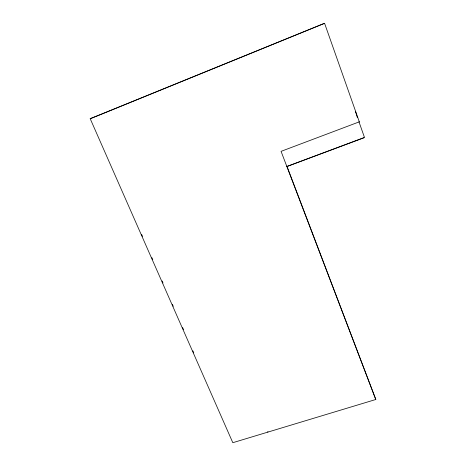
<?xml version="1.0" encoding="UTF-8"?>
<svg xmlns="http://www.w3.org/2000/svg" width="466" height="466" viewBox="0 0 466 466"><rect width="100%" height="100%" fill="white"/><g stroke="black" fill="none" stroke-linecap="round" stroke-linejoin="round"><path stroke-width="0.7" d="M267.787 432.133L267.898 431.516M90.2 118.702L324.575 23.3L359.309 121.842L281.068 151.351L375.8 399.496L232.814 442.7L90.2 118.702L100.633 114.543M101.308 114.269L324.575 23.3M363.789 137.686L286.858 166.519L364.534 137.587L358.971 121.824L359.309 121.842M141.629 234.398L142.509 236.396M151.881 257.692L152.755 259.69M162.127 280.986L163.007 282.984M172.373 304.281L173.253 306.279M182.625 327.575L183.505 329.573M192.872 350.869L193.751 352.861M286.887 166.088L375.8 399.496M357.335 117.502L355.529 111.607L355.622 112.056"/></g></svg>
